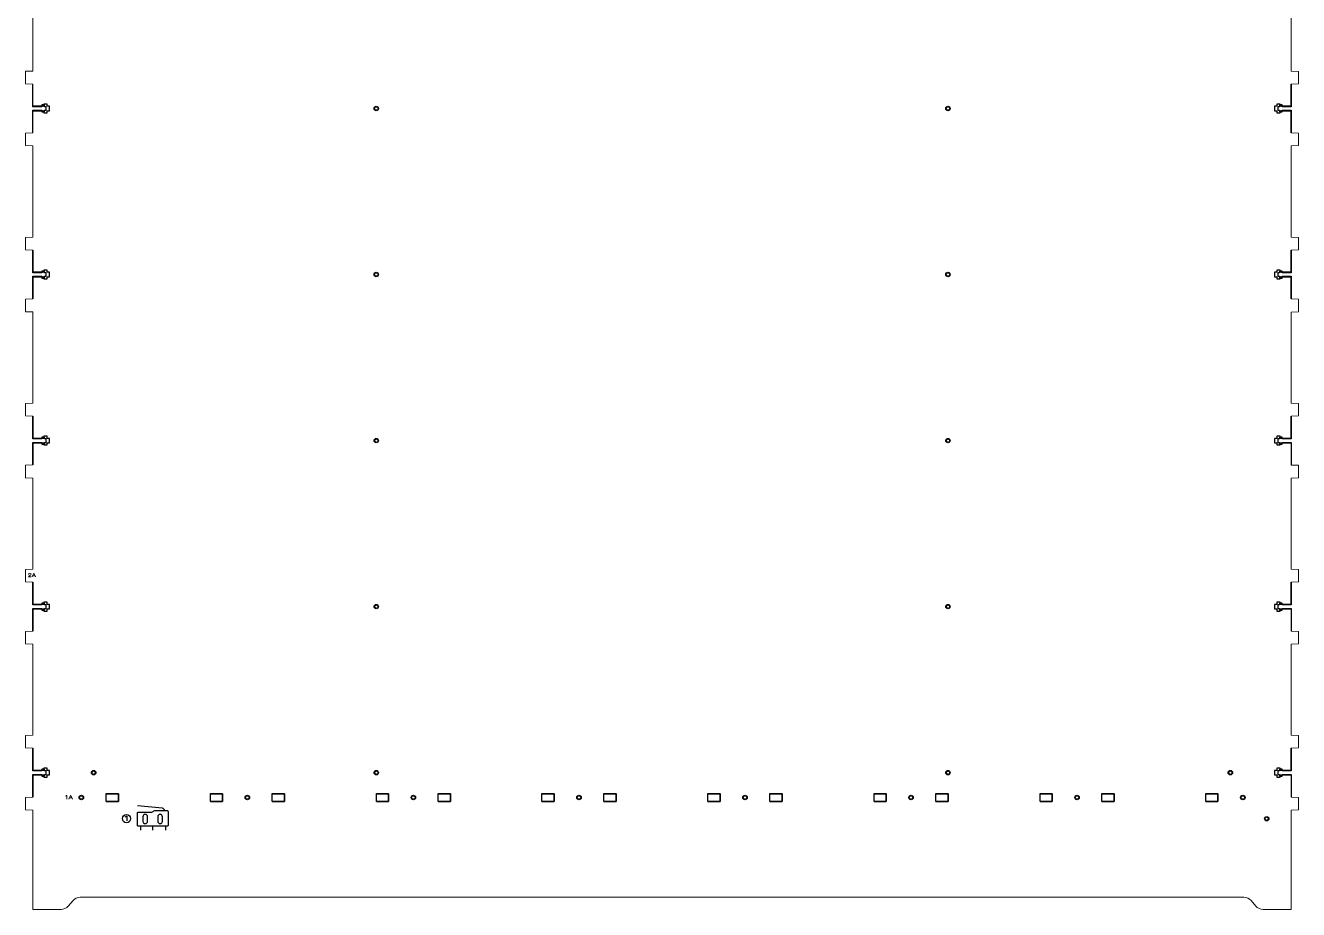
# Model space of a CAD drawing. Header units: millimetres. Extents: x 155 to 1469, y -147 to 996.
# Drawn here: x 155 to 978, y -147 to 425 of the extents above; entities that cross this region are included whole.
import ezdxf

# ---------------------------------------------------------------- set-up
doc = ezdxf.new("R2010")
doc.units = ezdxf.units.MM
for name, color, linetype, lineweight, true_color in [('Changed Parts', 3, 'Continuous', 25, 0x00ff00), ('New Back', 1, 'Continuous', 0, 0xff0000), ('New Back Text', 5, 'Continuous', 0, 0x0000ff), ('Origional Parts I have changed', 6, 'Continuous', 25, 0xff00ff)]:
    doc.layers.add(name, color=color, linetype=linetype, lineweight=lineweight, true_color=true_color)
doc.layers.add('CUTS', color=1, linetype='Continuous', true_color=0xff0000)
doc.layers.add('TEXT', color=5, linetype='Continuous', true_color=0x0000ff)

msp = doc.modelspace()

# ---------------------------------------------------------------- linework, layer by layer
at = {"layer": 'Changed Parts'}
for p, q in [((159.96, 372.3), (159.96, 386.66)), ((973.32, 372.3), (973.32, 386.64)), ((159.96, 355.09), (159.96, 369.43)), ((973.32, 355.07), (973.32, 369.43)), ((159.96, 279.32), (159.96, 264.96)), ((973.32, 264.96), (973.32, 279.3)), ((159.96, 262.09), (159.96, 247.75)), ((973.32, 247.73), (973.32, 262.09)), ((159.96, 171.98), (159.96, 157.62)), ((973.32, 157.62), (973.32, 171.96)), ((159.96, 154.75), (159.96, 140.41)), ((973.32, 154.75), (973.32, 140.39)), ((159.96, 64.64), (159.96, 50.28)), ((973.32, 50.28), (973.32, 64.62)), ((159.96, 47.41), (159.96, 33.07)), ((973.32, 47.41), (973.32, 33.05)), ((159.96, -42.7), (159.96, -57.06)), ((973.32, -57.06), (973.32, -42.72)), ((159.96, -59.93), (159.96, -74.27)), ((973.32, -59.93), (973.32, -74.29)), ((207.28, -77.15), (207.28, -71.95)), ((207.28, -71.95), (215.16, -71.95)), ((215.16, -77.15), (215.16, -71.95)), ((274.62, -77.15), (274.62, -71.95)), ((274.62, -71.95), (282.5, -71.95)), ((282.5, -77.15), (282.5, -71.95)), ((314.62, -77.15), (314.62, -71.95)), ((314.62, -71.95), (322.5, -71.95)), ((322.5, -77.15), (322.5, -71.95)), ((381.96, -77.15), (381.96, -71.95)), ((381.96, -71.95), (389.84, -71.95)), ((389.84, -77.15), (389.84, -71.95)), ((421.96, -77.15), (421.96, -71.95)), ((421.96, -71.95), (429.84, -71.95)), ((429.84, -77.15), (429.84, -71.95)), ((489.03, -77.15), (489.03, -71.95)), ((489.03, -71.95), (496.91, -71.95)), ((496.91, -77.15), (496.91, -71.95)), ((529.03, -77.15), (529.03, -71.95)), ((529.03, -71.95), (536.91, -71.95)), ((536.91, -77.15), (536.91, -71.95)), ((596.37, -77.15), (596.37, -71.95)), ((596.37, -71.95), (604.25, -71.95)), ((604.25, -77.15), (604.25, -71.95)), ((636.37, -77.15), (636.37, -71.95)), ((636.37, -71.95), (644.25, -71.95)), ((644.25, -77.15), (644.25, -71.95)), ((703.71, -77.15), (703.71, -71.95)), ((703.71, -71.95), (711.59, -71.95)), ((711.59, -77.15), (711.59, -71.95)), ((743.71, -77.15), (743.71, -71.95)), ((743.71, -71.95), (751.59, -71.95)), ((751.59, -77.15), (751.59, -71.95)), ((811.05, -77.15), (811.05, -71.95)), ((811.05, -71.95), (818.93, -71.95)), ((818.93, -77.15), (818.93, -71.95)), ((851.05, -77.15), (851.05, -71.95)), ((851.05, -71.95), (858.93, -71.95)), ((858.93, -77.15), (858.93, -71.95)), ((918.23, -77.15), (918.23, -71.95)), ((918.23, -71.95), (926.11, -71.95)), ((926.11, -77.15), (926.11, -71.95)), ((207.28, -77.15), (215.16, -77.15)), ((274.62, -77.15), (282.5, -77.15)), ((314.62, -77.15), (322.5, -77.15)), ((381.96, -77.15), (389.84, -77.15)), ((421.96, -77.15), (429.84, -77.15)), ((489.03, -77.15), (496.91, -77.15)), ((529.03, -77.15), (536.91, -77.15)), ((596.37, -77.15), (604.25, -77.15)), ((636.37, -77.15), (644.25, -77.15)), ((703.71, -77.15), (711.59, -77.15)), ((743.71, -77.15), (751.59, -77.15)), ((811.05, -77.15), (818.93, -77.15)), ((851.05, -77.15), (858.93, -77.15)), ((918.23, -77.15), (926.11, -77.15))]:
    msp.add_line(p, q, dxfattribs=at)
at = {"layer": 'Changed Parts', "color": 3, "true_color": 0x00ff00}
for p, q in [((166.98, 372.3), (159.96, 372.3)), ((169.18, 373.7), (166.98, 373.7)), ((166.98, 373.7), (166.98, 372.3)), ((169.18, 372.3), (169.18, 373.7)), ((170.62, 372.3), (169.18, 372.3)), ((170.62, 369.43), (170.62, 372.3)), ((964.1, 372.3), (962.66, 372.3)), ((962.66, 372.3), (962.66, 369.43)), ((966.3, 373.7), (964.1, 373.7)), ((964.1, 373.7), (964.1, 372.3)), ((966.3, 372.3), (966.3, 373.7)), ((973.32, 372.3), (966.3, 372.3)), ((159.96, 369.43), (166.98, 369.43)), ((166.98, 369.43), (166.98, 368.03)), ((166.98, 368.03), (169.18, 368.03)), ((169.18, 368.03), (169.18, 369.43)), ((169.18, 369.43), (170.62, 369.43)), ((962.66, 369.43), (964.1, 369.43)), ((964.1, 369.43), (964.1, 368.03)), ((964.1, 368.03), (966.3, 368.03)), ((966.3, 368.03), (966.3, 369.43)), ((966.3, 369.43), (973.32, 369.43)), ((166.98, 264.96), (159.96, 264.96)), ((169.18, 266.36), (166.98, 266.36)), ((166.98, 266.36), (166.98, 264.96)), ((169.18, 264.96), (169.18, 266.36)), ((170.62, 264.96), (169.18, 264.96)), ((170.62, 262.09), (170.62, 264.96)), ((964.1, 264.96), (962.66, 264.96)), ((962.66, 264.96), (962.66, 262.09)), ((966.3, 266.36), (964.1, 266.36)), ((964.1, 266.36), (964.1, 264.96)), ((966.3, 264.96), (966.3, 266.36)), ((973.32, 264.96), (966.3, 264.96)), ((159.96, 262.09), (166.98, 262.09)), ((166.98, 262.09), (166.98, 260.69)), ((166.98, 260.69), (169.18, 260.69)), ((169.18, 260.69), (169.18, 262.09)), ((169.18, 262.09), (170.62, 262.09)), ((962.66, 262.09), (964.1, 262.09)), ((964.1, 262.09), (964.1, 260.69)), ((964.1, 260.69), (966.3, 260.69)), ((966.3, 260.69), (966.3, 262.09)), ((966.3, 262.09), (973.32, 262.09)), ((166.98, 157.62), (159.96, 157.62)), ((169.18, 159.02), (166.98, 159.02)), ((166.98, 159.02), (166.98, 157.62)), ((169.18, 157.62), (169.18, 159.02)), ((170.62, 157.62), (169.18, 157.62)), ((170.62, 154.75), (170.62, 157.62)), ((964.1, 157.62), (962.66, 157.62)), ((962.66, 157.62), (962.66, 154.75)), ((964.1, 159.02), (964.1, 157.62)), ((966.3, 159.02), (964.1, 159.02)), ((966.3, 157.62), (966.3, 159.02)), ((973.32, 157.62), (966.3, 157.62)), ((159.96, 154.75), (166.98, 154.75)), ((166.98, 154.75), (166.98, 153.35)), ((166.98, 153.35), (169.18, 153.35)), ((169.18, 153.35), (169.18, 154.75)), ((169.18, 154.75), (170.62, 154.75)), ((962.66, 154.75), (964.1, 154.75)), ((964.1, 154.75), (964.1, 153.35)), ((964.1, 153.35), (966.3, 153.35)), ((966.3, 153.35), (966.3, 154.75)), ((966.3, 154.75), (973.32, 154.75)), ((166.98, 50.28), (159.96, 50.28)), ((169.18, 51.68), (166.98, 51.68)), ((166.98, 51.68), (166.98, 50.28)), ((169.18, 50.28), (169.18, 51.68)), ((170.62, 50.28), (169.18, 50.28)), ((170.62, 47.41), (170.62, 50.28)), ((964.1, 50.28), (962.66, 50.28)), ((962.66, 50.28), (962.66, 47.41)), ((966.3, 51.68), (964.1, 51.68)), ((964.1, 51.68), (964.1, 50.28)), ((966.3, 50.28), (966.3, 51.68)), ((973.32, 50.28), (966.3, 50.28)), ((159.96, 47.41), (166.98, 47.41)), ((166.98, 47.41), (166.98, 46.01)), ((166.98, 46.01), (169.18, 46.01)), ((169.18, 46.01), (169.18, 47.41)), ((169.18, 47.41), (170.62, 47.41)), ((962.66, 47.41), (964.1, 47.41)), ((964.1, 47.41), (964.1, 46.01)), ((964.1, 46.01), (966.3, 46.01)), ((966.3, 46.01), (966.3, 47.41)), ((966.3, 47.41), (973.32, 47.41)), ((166.98, -57.06), (159.96, -57.06)), ((169.18, -55.66), (166.98, -55.66)), ((166.98, -55.66), (166.98, -57.06)), ((169.18, -57.06), (169.18, -55.66)), ((170.62, -57.06), (169.18, -57.06)), ((170.62, -59.93), (170.62, -57.06)), ((964.1, -57.06), (962.66, -57.06)), ((962.66, -57.06), (962.66, -59.93)), ((966.3, -55.66), (964.1, -55.66)), ((964.1, -55.66), (964.1, -57.06)), ((966.3, -57.06), (966.3, -55.66)), ((973.32, -57.06), (966.3, -57.06)), ((159.96, -59.93), (166.98, -59.93)), ((166.98, -59.93), (166.98, -61.33)), ((166.98, -61.33), (169.18, -61.33)), ((169.18, -61.33), (169.18, -59.93)), ((169.18, -59.93), (170.62, -59.93)), ((962.66, -59.93), (964.1, -59.93)), ((964.1, -59.93), (964.1, -61.33)), ((964.1, -61.33), (966.3, -61.33)), ((966.3, -61.33), (966.3, -59.93)), ((966.3, -59.93), (973.32, -59.93))]:
    msp.add_line(p, q, dxfattribs=at)
for points in [[(380.49, 370.87), (380.49, 371.65), (381.13, 372.29), (381.91, 372.29)], [(381.91, 369.44), (381.13, 369.44), (380.49, 370.08), (380.49, 370.87)], [(381.91, 372.29), (382.7, 372.29), (383.34, 371.65), (383.34, 370.87)], [(383.34, 370.87), (383.34, 370.08), (382.7, 369.44), (381.91, 369.44)], [(750.1, 370.87), (750.1, 371.65), (750.74, 372.29), (751.53, 372.29)], [(751.53, 369.44), (750.74, 369.44), (750.1, 370.08), (750.1, 370.87)], [(751.53, 372.29), (752.31, 372.29), (752.95, 371.65), (752.95, 370.87)], [(752.95, 370.87), (752.95, 370.08), (752.31, 369.44), (751.53, 369.44)], [(380.49, 263.53), (380.49, 264.31), (381.13, 264.95), (381.91, 264.95)], [(381.91, 262.1), (381.13, 262.1), (380.49, 262.74), (380.49, 263.53)], [(381.91, 264.95), (382.7, 264.95), (383.34, 264.31), (383.34, 263.53)], [(383.34, 263.53), (383.34, 262.74), (382.7, 262.1), (381.91, 262.1)], [(750.1, 263.53), (750.1, 264.31), (750.74, 264.95), (751.53, 264.95)], [(751.53, 262.1), (750.74, 262.1), (750.1, 262.74), (750.1, 263.53)], [(751.53, 264.95), (752.31, 264.95), (752.95, 264.31), (752.95, 263.53)], [(752.95, 263.53), (752.95, 262.74), (752.31, 262.1), (751.53, 262.1)], [(380.49, 156.19), (380.49, 156.97), (381.13, 157.61), (381.91, 157.61)], [(381.91, 157.61), (382.7, 157.61), (383.34, 156.97), (383.34, 156.19)], [(750.1, 156.19), (750.1, 156.97), (750.74, 157.61), (751.53, 157.61)], [(751.53, 157.61), (752.31, 157.61), (752.95, 156.97), (752.95, 156.19)], [(381.91, 154.76), (381.13, 154.76), (380.49, 155.4), (380.49, 156.19)], [(383.34, 156.19), (383.34, 155.4), (382.7, 154.76), (381.91, 154.76)], [(751.53, 154.76), (750.74, 154.76), (750.1, 155.4), (750.1, 156.19)], [(752.95, 156.19), (752.95, 155.4), (752.31, 154.76), (751.53, 154.76)], [(380.49, 48.85), (380.49, 49.63), (381.13, 50.27), (381.91, 50.27)], [(381.91, 50.27), (382.7, 50.27), (383.34, 49.63), (383.34, 48.85)], [(750.1, 48.85), (750.1, 49.63), (750.74, 50.27), (751.53, 50.27)], [(751.53, 50.27), (752.31, 50.27), (752.95, 49.63), (752.95, 48.85)], [(381.91, 47.42), (381.13, 47.42), (380.49, 48.06), (380.49, 48.85)], [(383.34, 48.85), (383.34, 48.06), (382.7, 47.42), (381.91, 47.42)], [(751.53, 47.42), (750.74, 47.42), (750.1, 48.06), (750.1, 48.85)], [(752.95, 48.85), (752.95, 48.06), (752.31, 47.42), (751.53, 47.42)], [(197.77, -58.49), (197.77, -57.71), (198.41, -57.07), (199.2, -57.07)], [(199.2, -57.07), (199.98, -57.07), (200.62, -57.71), (200.62, -58.49)], [(380.49, -58.49), (380.49, -57.71), (381.13, -57.07), (381.91, -57.07)], [(381.91, -57.07), (382.7, -57.07), (383.34, -57.71), (383.34, -58.49)], [(750.1, -58.49), (750.1, -57.71), (750.74, -57.07), (751.53, -57.07)], [(751.53, -57.07), (752.31, -57.07), (752.95, -57.71), (752.95, -58.49)], [(932.66, -58.49), (932.66, -57.71), (933.3, -57.07), (934.09, -57.07)], [(934.09, -57.07), (934.88, -57.07), (935.51, -57.71), (935.51, -58.49)], [(199.2, -59.92), (198.41, -59.92), (197.77, -59.28), (197.77, -58.49)], [(200.62, -58.49), (200.62, -59.28), (199.98, -59.92), (199.2, -59.92)], [(381.91, -59.92), (381.13, -59.92), (380.49, -59.28), (380.49, -58.49)], [(383.34, -58.49), (383.34, -59.28), (382.7, -59.92), (381.91, -59.92)], [(751.53, -59.92), (750.74, -59.92), (750.1, -59.28), (750.1, -58.49)], [(752.95, -58.49), (752.95, -59.28), (752.31, -59.92), (751.53, -59.92)], [(934.09, -59.92), (933.3, -59.92), (932.66, -59.28), (932.66, -58.49)], [(935.51, -58.49), (935.51, -59.28), (934.88, -59.92), (934.09, -59.92)], [(189.79, -74.55), (189.79, -73.77), (190.43, -73.13), (191.22, -73.13)], [(191.22, -73.13), (192.01, -73.13), (192.64, -73.77), (192.64, -74.55)], [(297.13, -74.55), (297.13, -73.77), (297.77, -73.13), (298.56, -73.13)], [(298.56, -73.13), (299.35, -73.13), (299.98, -73.77), (299.98, -74.55)], [(404.47, -74.55), (404.47, -73.77), (405.11, -73.13), (405.9, -73.13)], [(405.9, -73.13), (406.69, -73.13), (407.32, -73.77), (407.32, -74.55)], [(511.55, -74.55), (511.55, -73.77), (512.18, -73.13), (512.97, -73.13)], [(512.97, -73.13), (513.76, -73.13), (514.4, -73.77), (514.4, -74.55)], [(618.89, -74.55), (618.89, -73.77), (619.52, -73.13), (620.31, -73.13)], [(620.31, -73.13), (621.1, -73.13), (621.74, -73.77), (621.74, -74.55)], [(726.23, -74.55), (726.23, -73.77), (726.86, -73.13), (727.65, -73.13)], [(727.65, -73.13), (728.44, -73.13), (729.08, -73.77), (729.08, -74.55)], [(833.57, -74.55), (833.57, -73.77), (834.2, -73.13), (834.99, -73.13)], [(834.99, -73.13), (835.78, -73.13), (836.42, -73.77), (836.42, -74.55)], [(940.74, -74.55), (940.74, -73.77), (941.38, -73.13), (942.17, -73.13)], [(942.17, -73.13), (942.95, -73.13), (943.59, -73.77), (943.59, -74.55)], [(191.22, -75.98), (190.43, -75.98), (189.79, -75.34), (189.79, -74.55)], [(192.64, -74.55), (192.64, -75.34), (192.01, -75.98), (191.22, -75.98)], [(298.56, -75.98), (297.77, -75.98), (297.13, -75.34), (297.13, -74.55)], [(299.98, -74.55), (299.98, -75.34), (299.35, -75.98), (298.56, -75.98)], [(405.9, -75.98), (405.11, -75.98), (404.47, -75.34), (404.47, -74.55)], [(407.32, -74.55), (407.32, -75.34), (406.69, -75.98), (405.9, -75.98)], [(512.97, -75.98), (512.18, -75.98), (511.55, -75.34), (511.55, -74.55)], [(514.4, -74.55), (514.4, -75.34), (513.76, -75.98), (512.97, -75.98)], [(620.31, -75.98), (619.52, -75.98), (618.89, -75.34), (618.89, -74.55)], [(621.74, -74.55), (621.74, -75.34), (621.1, -75.98), (620.31, -75.98)], [(727.65, -75.98), (726.86, -75.98), (726.23, -75.34), (726.23, -74.55)], [(729.08, -74.55), (729.08, -75.34), (728.44, -75.98), (727.65, -75.98)], [(834.99, -75.98), (834.2, -75.98), (833.57, -75.34), (833.57, -74.55)], [(836.42, -74.55), (836.42, -75.34), (835.78, -75.98), (834.99, -75.98)], [(942.17, -75.98), (941.38, -75.98), (940.74, -75.34), (940.74, -74.55)], [(943.59, -74.55), (943.59, -75.34), (942.95, -75.98), (942.17, -75.98)], [(956.2, -88.26), (956.2, -87.47), (956.83, -86.83), (957.62, -86.83)], [(957.62, -89.68), (956.83, -89.68), (956.2, -89.04), (956.2, -88.26)], [(957.62, -86.83), (958.41, -86.83), (959.04, -87.47), (959.04, -88.26)], [(959.04, -88.26), (959.04, -89.04), (958.41, -89.68), (957.62, -89.68)]]:
    msp.add_open_spline(points, degree=3, dxfattribs=at)
at = {"layer": 'CUTS', "color": 1, "true_color": 0xff0000}
for points in [[(231.05, -86.95), (231.05, -89.95)], [(234.05, -89.95), (234.05, -86.95), (234.05, -86.95)], [(240.65, -86.95), (240.65, -89.95)], [(243.65, -89.95), (243.65, -86.95), (243.65, -86.95)]]:
    msp.add_lwpolyline(points, dxfattribs=at)
for points in [[(232.55, -85.45), (231.72, -85.45), (231.05, -86.13), (231.05, -86.95)], [(231.05, -89.95), (231.05, -90.78), (231.72, -91.45), (232.55, -91.45)], [(234.05, -86.95), (234.05, -86.13), (233.38, -85.45), (232.55, -85.45)], [(232.55, -91.45), (233.38, -91.45), (234.05, -90.78), (234.05, -89.95)], [(242.15, -85.45), (241.32, -85.45), (240.65, -86.13), (240.65, -86.95)], [(240.65, -89.95), (240.65, -90.78), (241.32, -91.45), (242.15, -91.45)], [(243.65, -86.95), (243.65, -86.13), (242.98, -85.45), (242.15, -85.45)], [(242.15, -91.45), (242.98, -91.45), (243.65, -90.78), (243.65, -89.95)]]:
    msp.add_open_spline(points, degree=3, dxfattribs=at)
at = {"layer": 'New Back', "color": 1, "true_color": 0xff0000}
for p, q in [((159.96, 395.09), (159.96, 453.99)), ((973.32, 453.98), (973.32, 395.08)), ((155.09, 394.89), (159.96, 395.09)), ((155.09, 386.86), (155.09, 394.89)), ((159.96, 386.66), (155.09, 386.86)), ((973.32, 395.08), (978.19, 394.88)), ((978.19, 394.88), (978.19, 386.84)), ((978.19, 386.84), (973.32, 386.64)), ((155.09, 354.89), (159.96, 355.09)), ((155.09, 346.85), (155.09, 354.89)), ((973.32, 355.07), (978.19, 354.87)), ((978.19, 354.87), (978.19, 346.84)), ((159.96, 346.65), (155.09, 346.85)), ((159.96, 287.75), (159.96, 346.65)), ((978.19, 346.84), (973.32, 346.64)), ((973.32, 346.64), (973.32, 287.74)), ((155.09, 287.55), (159.96, 287.75)), ((155.09, 279.52), (155.09, 287.55)), ((973.32, 287.74), (978.19, 287.54)), ((978.19, 287.54), (978.19, 279.5)), ((159.96, 279.32), (155.09, 279.52)), ((978.19, 279.5), (973.32, 279.3)), ((155.09, 247.55), (159.96, 247.75)), ((155.09, 239.51), (155.09, 247.55)), ((973.32, 247.73), (978.19, 247.53)), ((978.19, 247.53), (978.19, 239.5)), ((159.96, 239.31), (155.09, 239.51)), ((159.96, 180.41), (159.96, 239.31)), ((978.19, 239.5), (973.32, 239.3)), ((973.32, 239.3), (973.32, 180.4)), ((155.09, 180.21), (159.96, 180.41)), ((155.09, 172.18), (155.09, 180.21)), ((973.32, 180.4), (978.19, 180.2)), ((978.19, 180.2), (978.19, 172.16)), ((159.96, 171.98), (155.09, 172.18)), ((978.19, 172.16), (973.32, 171.96)), ((155.09, 140.21), (159.96, 140.41)), ((155.09, 132.17), (155.09, 140.21)), ((973.32, 140.39), (978.19, 140.19)), ((978.19, 140.19), (978.19, 132.16)), ((159.96, 131.97), (155.09, 132.17)), ((159.96, 73.07), (159.96, 131.97)), ((978.19, 132.16), (973.32, 131.96)), ((973.32, 131.96), (973.32, 73.06)), ((155.09, 72.87), (159.96, 73.07)), ((155.09, 64.84), (155.09, 72.87)), ((973.32, 73.06), (978.19, 72.86)), ((978.19, 72.86), (978.19, 64.82)), ((159.96, 64.64), (155.09, 64.84)), ((978.19, 64.82), (973.32, 64.62)), ((155.09, 32.87), (159.96, 33.07)), ((973.32, 33.05), (978.19, 32.85)), ((155.09, 24.83), (155.09, 32.87)), ((159.96, 24.63), (155.09, 24.83)), ((978.19, 24.82), (973.32, 24.62)), ((978.19, 32.85), (978.19, 24.82)), ((159.96, -34.27), (159.96, 24.63)), ((973.32, 24.62), (973.32, -34.28)), ((155.09, -34.47), (159.96, -34.27)), ((155.09, -42.5), (155.09, -34.47)), ((973.32, -34.28), (978.19, -34.48)), ((978.19, -34.48), (978.19, -42.52)), ((159.96, -42.7), (155.09, -42.5)), ((978.19, -42.52), (973.32, -42.72)), ((155.09, -74.47), (159.96, -74.27)), ((155.09, -82.51), (155.09, -74.47)), ((973.32, -74.29), (978.19, -74.49)), ((978.19, -74.49), (978.19, -82.52)), ((159.96, -82.71), (155.09, -82.51)), ((159.96, -82.71), (159.96, -122.05)), ((978.19, -82.52), (973.32, -82.72)), ((973.32, -82.72), (973.32, -122.05)), ((159.96, -122.05), (159.96, -146.97)), ((973.32, -146.97), (973.32, -122.05)), ((190.48, -138.97), (942.84, -138.97)), ((159.96, -146.97), (178.09, -146.97))]:
    msp.add_line(p, q, dxfattribs=at)
for points in [[(190.48, -138.97), (390.51, -138.97)], [(742.81, -138.97), (942.84, -138.97)], [(182.74, -144.8), (185.83, -141.13)], [(947.49, -141.13), (950.58, -144.8)], [(955.23, -146.97), (973.32, -146.97), (973.32, -146.97)]]:
    msp.add_lwpolyline(points, dxfattribs=at)
for points in [[(185.83, -141.13), (186.83, -139.94), (188.93, -138.97), (190.48, -138.97)], [(942.84, -138.97), (944.39, -138.97), (946.49, -139.94), (947.49, -141.13)], [(178.09, -146.97), (179.65, -146.97), (181.74, -145.99), (182.74, -144.8)], [(950.58, -144.8), (951.58, -145.99), (953.67, -146.97), (955.23, -146.97)]]:
    msp.add_open_spline(points, degree=3, dxfattribs=at)
at = {"layer": 'New Back Text', "color": 5, "true_color": 0x0000ff}
for points in [[(157.02, 68.11), (158.79, 68.11)], [(158.22, 69.15), (157.64, 68.86)], [(159.38, 68.03), (160.49, 70.44), (160.57, 70.44), (161.68, 68.03)], [(161.32, 68.83), (159.74, 68.83)], [(181.72, -73.23), (181.81, -73.23), (181.81, -75.61)], [(183.19, -75.63), (184.3, -73.22), (184.39, -73.22), (185.5, -75.63)], [(185.13, -74.83), (183.55, -74.83)]]:
    msp.add_lwpolyline(points, dxfattribs=at)
for points in [[(157.64, 68.86), (157.2, 68.6), (157.02, 68.46), (157.02, 68.11)], [(157.07, 69.7), (157.07, 69.96), (157.07, 70.54), (157.91, 70.54)], [(157.91, 70.54), (158.58, 70.54), (158.72, 70.1), (158.72, 69.87)], [(158.72, 69.87), (158.72, 69.53), (158.51, 69.33), (158.22, 69.15)], [(180.97, -73.68), (181.34, -73.59), (181.58, -73.4), (181.72, -73.23)]]:
    msp.add_open_spline(points, degree=3, dxfattribs=at)
at = {"layer": 'Origional Parts I have changed', "color": 6, "true_color": 0xff00ff}
for p, q in [((159.96, 372.01), (159.96, 386.66)), ((973.32, 386.64), (973.32, 372.01)), ((165.58, 372.01), (159.96, 372.01)), ((167.34, 373.13), (165.58, 373.13)), ((165.58, 373.13), (165.58, 372.01)), ((167.34, 372.01), (167.34, 373.13)), ((168.49, 372.01), (167.34, 372.01)), ((168.49, 369.72), (168.49, 372.01)), ((965.95, 372.01), (964.79, 372.01)), ((964.79, 372.01), (964.79, 369.72)), ((967.71, 373.13), (965.95, 373.13)), ((965.95, 373.13), (965.95, 372.01)), ((967.71, 372.01), (967.71, 373.13)), ((973.32, 372.01), (967.71, 372.01)), ((159.96, 355.09), (159.96, 369.72)), ((159.96, 369.72), (165.58, 369.72)), ((165.58, 369.72), (165.58, 368.6)), ((165.58, 368.6), (167.34, 368.6)), ((167.34, 368.6), (167.34, 369.72)), ((167.34, 369.72), (168.49, 369.72)), ((964.79, 369.72), (965.95, 369.72)), ((965.95, 369.72), (965.95, 368.6)), ((965.95, 368.6), (967.71, 368.6)), ((967.71, 368.6), (967.71, 369.72)), ((967.71, 369.72), (973.32, 369.72)), ((973.32, 369.72), (973.32, 355.07)), ((159.96, 264.67), (159.96, 279.32)), ((973.32, 279.3), (973.32, 264.67)), ((165.58, 264.67), (159.96, 264.67)), ((167.34, 265.79), (165.58, 265.79)), ((165.58, 265.79), (165.58, 264.67)), ((167.34, 264.67), (167.34, 265.79)), ((168.49, 264.67), (167.34, 264.67)), ((168.49, 262.38), (168.49, 264.67)), ((965.95, 264.67), (964.79, 264.67)), ((964.79, 264.67), (964.79, 262.38)), ((967.71, 265.79), (965.95, 265.79)), ((965.95, 265.79), (965.95, 264.67)), ((967.71, 264.67), (967.71, 265.79)), ((973.32, 264.67), (967.71, 264.67)), ((159.96, 247.75), (159.96, 262.38)), ((159.96, 262.38), (165.58, 262.38)), ((165.58, 262.38), (165.58, 261.26)), ((165.58, 261.26), (167.34, 261.26)), ((167.34, 261.26), (167.34, 262.38)), ((167.34, 262.38), (168.49, 262.38)), ((964.79, 262.38), (965.95, 262.38)), ((965.95, 262.38), (965.95, 261.26)), ((965.95, 261.26), (967.71, 261.26)), ((967.71, 261.26), (967.71, 262.38)), ((967.71, 262.38), (973.32, 262.38)), ((973.32, 262.38), (973.32, 247.73)), ((159.96, 157.33), (159.96, 171.98)), ((973.32, 171.96), (973.32, 157.33)), ((165.58, 157.33), (159.96, 157.33)), ((167.34, 158.45), (165.58, 158.45)), ((165.58, 158.45), (165.58, 157.33)), ((167.34, 157.33), (167.34, 158.45)), ((168.49, 157.33), (167.34, 157.33)), ((168.49, 155.04), (168.49, 157.33)), ((965.95, 157.33), (964.79, 157.33)), ((964.79, 157.33), (964.79, 155.04)), ((967.71, 158.45), (965.95, 158.45)), ((965.95, 158.45), (965.95, 157.33)), ((967.71, 157.33), (967.71, 158.45)), ((973.32, 157.33), (967.71, 157.33)), ((159.96, 140.41), (159.96, 155.04)), ((159.96, 155.04), (165.58, 155.04)), ((165.58, 155.04), (165.58, 153.92)), ((165.58, 153.92), (167.34, 153.92)), ((167.34, 153.92), (167.34, 155.04)), ((167.34, 155.04), (168.49, 155.04)), ((964.79, 155.04), (965.95, 155.04)), ((965.95, 155.04), (965.95, 153.92)), ((965.95, 153.92), (967.71, 153.92)), ((967.71, 153.92), (967.71, 155.04)), ((967.71, 155.04), (973.32, 155.04)), ((973.32, 155.04), (973.32, 140.39)), ((159.96, 49.99), (159.96, 64.64)), ((973.32, 64.62), (973.32, 49.99)), ((165.58, 49.99), (159.96, 49.99)), ((167.34, 51.11), (165.58, 51.11)), ((165.58, 51.11), (165.58, 49.99)), ((167.34, 49.99), (167.34, 51.11)), ((168.49, 49.99), (167.34, 49.99)), ((168.49, 47.7), (168.49, 49.99)), ((965.95, 49.99), (964.79, 49.99)), ((964.79, 49.99), (964.79, 47.7)), ((967.71, 51.11), (965.95, 51.11)), ((965.95, 51.11), (965.95, 49.99)), ((967.71, 49.99), (967.71, 51.11)), ((973.32, 49.99), (967.71, 49.99)), ((159.96, 33.07), (159.96, 47.7)), ((159.96, 47.7), (165.58, 47.7)), ((165.58, 47.7), (165.58, 46.58)), ((165.58, 46.58), (167.34, 46.58)), ((167.34, 46.58), (167.34, 47.7)), ((167.34, 47.7), (168.49, 47.7)), ((964.79, 47.7), (965.95, 47.7)), ((965.95, 47.7), (965.95, 46.58)), ((965.95, 46.58), (967.71, 46.58)), ((967.71, 46.58), (967.71, 47.7)), ((967.71, 47.7), (973.32, 47.7)), ((973.32, 47.7), (973.32, 33.05)), ((159.96, -57.35), (159.96, -42.7)), ((973.32, -42.72), (973.32, -57.35)), ((165.58, -57.35), (159.96, -57.35)), ((167.34, -56.23), (165.58, -56.23)), ((165.58, -56.23), (165.58, -57.35)), ((167.34, -57.35), (167.34, -56.23)), ((168.49, -57.35), (167.34, -57.35)), ((168.49, -59.64), (168.49, -57.35)), ((965.95, -57.35), (964.79, -57.35)), ((964.79, -57.35), (964.79, -59.64)), ((967.71, -56.23), (965.95, -56.23)), ((965.95, -56.23), (965.95, -57.35)), ((967.71, -57.35), (967.71, -56.23)), ((973.32, -57.35), (967.71, -57.35)), ((159.96, -74.27), (159.96, -59.64)), ((159.96, -59.64), (165.58, -59.64)), ((165.58, -59.64), (165.58, -60.76)), ((165.58, -60.76), (167.34, -60.76)), ((167.34, -60.76), (167.34, -59.64)), ((167.34, -59.64), (168.49, -59.64)), ((964.79, -59.64), (965.95, -59.64)), ((965.95, -59.64), (965.95, -60.76)), ((965.95, -60.76), (967.71, -60.76)), ((967.71, -60.76), (967.71, -59.64)), ((967.71, -59.64), (973.32, -59.64)), ((973.32, -59.64), (973.32, -74.29))]:
    msp.add_line(p, q, dxfattribs=at)
for points in [[(207.28, -72.07), (215.16, -72.07), (215.16, -77.03), (207.28, -77.03), (207.28, -72.07), (207.28, -72.07)], [(274.62, -72.07), (282.5, -72.07), (282.5, -77.03), (274.62, -77.03), (274.62, -72.07), (274.62, -72.07)], [(314.62, -72.07), (322.5, -72.07), (322.5, -77.03), (314.62, -77.03), (314.62, -72.07), (314.62, -72.07)], [(381.96, -72.07), (389.84, -72.07), (389.84, -77.03), (381.96, -77.03), (381.96, -72.07), (381.96, -72.07)], [(421.96, -72.07), (429.84, -72.07), (429.84, -77.03), (421.96, -77.03), (421.96, -72.07), (421.96, -72.07)], [(489.03, -72.07), (496.91, -72.07), (496.91, -77.03), (489.03, -77.03), (489.03, -72.07), (489.03, -72.07)], [(529.03, -72.07), (536.91, -72.07), (536.91, -77.03), (529.03, -77.03), (529.03, -72.07), (529.03, -72.07)], [(596.37, -72.07), (604.25, -72.07), (604.25, -77.03), (596.37, -77.03), (596.37, -72.07), (596.37, -72.07)], [(636.37, -72.07), (644.25, -72.07), (644.25, -77.03), (636.37, -77.03), (636.37, -72.07), (636.37, -72.07)], [(703.71, -72.07), (711.59, -72.07), (711.59, -77.03), (703.71, -77.03), (703.71, -72.07), (703.71, -72.07)], [(743.71, -72.07), (751.59, -72.07), (751.59, -77.03), (743.71, -77.03), (743.71, -72.07), (743.71, -72.07)], [(811.05, -72.07), (818.93, -72.07), (818.93, -77.03), (811.05, -77.03), (811.05, -72.07), (811.05, -72.07)], [(851.05, -72.07), (858.93, -72.07), (858.93, -77.03), (851.05, -77.03), (851.05, -72.07), (851.05, -72.07)], [(918.23, -72.07), (926.11, -72.07), (926.11, -77.03), (918.23, -77.03), (918.23, -72.07), (918.23, -72.07)]]:
    msp.add_lwpolyline(points, dxfattribs=at)
for points in [[(380.77, 370.87), (380.77, 371.49), (381.28, 372), (381.91, 372)], [(381.91, 369.73), (381.28, 369.73), (380.77, 370.24), (380.77, 370.87)], [(381.91, 372), (382.54, 372), (383.05, 371.49), (383.05, 370.87)], [(383.05, 370.87), (383.05, 370.24), (382.54, 369.73), (381.91, 369.73)], [(750.39, 370.87), (750.39, 371.49), (750.9, 372), (751.53, 372)], [(751.53, 369.73), (750.9, 369.73), (750.39, 370.24), (750.39, 370.87)], [(751.53, 372), (752.16, 372), (752.67, 371.49), (752.67, 370.87)], [(752.67, 370.87), (752.67, 370.24), (752.16, 369.73), (751.53, 369.73)], [(380.77, 263.53), (380.77, 264.15), (381.28, 264.66), (381.91, 264.66)], [(381.91, 262.39), (381.28, 262.39), (380.77, 262.9), (380.77, 263.53)], [(381.91, 264.66), (382.54, 264.66), (383.05, 264.15), (383.05, 263.53)], [(383.05, 263.53), (383.05, 262.9), (382.54, 262.39), (381.91, 262.39)], [(750.39, 263.53), (750.39, 264.15), (750.9, 264.66), (751.53, 264.66)], [(751.53, 262.39), (750.9, 262.39), (750.39, 262.9), (750.39, 263.53)], [(751.53, 264.66), (752.16, 264.66), (752.67, 264.15), (752.67, 263.53)], [(752.67, 263.53), (752.67, 262.9), (752.16, 262.39), (751.53, 262.39)], [(380.77, 156.19), (380.77, 156.81), (381.28, 157.32), (381.91, 157.32)], [(381.91, 157.32), (382.54, 157.32), (383.05, 156.81), (383.05, 156.19)], [(750.39, 156.19), (750.39, 156.81), (750.9, 157.32), (751.53, 157.32)], [(751.53, 157.32), (752.16, 157.32), (752.67, 156.81), (752.67, 156.19)], [(381.91, 155.05), (381.28, 155.05), (380.77, 155.56), (380.77, 156.19)], [(383.05, 156.19), (383.05, 155.56), (382.54, 155.05), (381.91, 155.05)], [(751.53, 155.05), (750.9, 155.05), (750.39, 155.56), (750.39, 156.19)], [(752.67, 156.19), (752.67, 155.56), (752.16, 155.05), (751.53, 155.05)], [(380.77, 48.85), (380.77, 49.47), (381.28, 49.98), (381.91, 49.98)], [(381.91, 49.98), (382.54, 49.98), (383.05, 49.47), (383.05, 48.85)], [(750.39, 48.85), (750.39, 49.47), (750.9, 49.98), (751.53, 49.98)], [(751.53, 49.98), (752.16, 49.98), (752.67, 49.47), (752.67, 48.85)], [(381.91, 47.71), (381.28, 47.71), (380.77, 48.22), (380.77, 48.85)], [(383.05, 48.85), (383.05, 48.22), (382.54, 47.71), (381.91, 47.71)], [(751.53, 47.71), (750.9, 47.71), (750.39, 48.22), (750.39, 48.85)], [(752.67, 48.85), (752.67, 48.22), (752.16, 47.71), (751.53, 47.71)], [(198.06, -58.49), (198.06, -57.87), (198.57, -57.36), (199.2, -57.36)], [(199.2, -57.36), (199.83, -57.36), (200.34, -57.87), (200.34, -58.49)], [(380.77, -58.49), (380.77, -57.87), (381.28, -57.36), (381.91, -57.36)], [(381.91, -57.36), (382.54, -57.36), (383.05, -57.87), (383.05, -58.49)], [(750.39, -58.49), (750.39, -57.87), (750.9, -57.36), (751.53, -57.36)], [(751.53, -57.36), (752.16, -57.36), (752.67, -57.87), (752.67, -58.49)], [(932.95, -58.49), (932.95, -57.87), (933.46, -57.36), (934.09, -57.36)], [(934.09, -57.36), (934.72, -57.36), (935.23, -57.87), (935.23, -58.49)], [(199.2, -59.63), (198.57, -59.63), (198.06, -59.12), (198.06, -58.49)], [(200.34, -58.49), (200.34, -59.12), (199.83, -59.63), (199.2, -59.63)], [(381.91, -59.63), (381.28, -59.63), (380.77, -59.12), (380.77, -58.49)], [(383.05, -58.49), (383.05, -59.12), (382.54, -59.63), (381.91, -59.63)], [(751.53, -59.63), (750.9, -59.63), (750.39, -59.12), (750.39, -58.49)], [(752.67, -58.49), (752.67, -59.12), (752.16, -59.63), (751.53, -59.63)], [(934.09, -59.63), (933.46, -59.63), (932.95, -59.12), (932.95, -58.49)], [(935.23, -58.49), (935.23, -59.12), (934.72, -59.63), (934.09, -59.63)], [(190.08, -74.55), (190.08, -73.93), (190.59, -73.42), (191.22, -73.42)], [(191.22, -73.42), (191.85, -73.42), (192.36, -73.93), (192.36, -74.55)], [(297.42, -74.55), (297.42, -73.93), (297.93, -73.42), (298.56, -73.42)], [(298.56, -73.42), (299.19, -73.42), (299.7, -73.93), (299.7, -74.55)], [(404.76, -74.55), (404.76, -73.93), (405.27, -73.42), (405.9, -73.42)], [(405.9, -73.42), (406.53, -73.42), (407.04, -73.93), (407.04, -74.55)], [(511.83, -74.55), (511.83, -73.93), (512.34, -73.42), (512.97, -73.42)], [(512.97, -73.42), (513.6, -73.42), (514.11, -73.93), (514.11, -74.55)], [(619.17, -74.55), (619.17, -73.93), (619.68, -73.42), (620.31, -73.42)], [(620.31, -73.42), (620.94, -73.42), (621.45, -73.93), (621.45, -74.55)], [(726.51, -74.55), (726.51, -73.93), (727.02, -73.42), (727.65, -73.42)], [(727.65, -73.42), (728.28, -73.42), (728.79, -73.93), (728.79, -74.55)], [(833.85, -74.55), (833.85, -73.93), (834.36, -73.42), (834.99, -73.42)], [(834.99, -73.42), (835.62, -73.42), (836.13, -73.93), (836.13, -74.55)], [(941.03, -74.55), (941.03, -73.93), (941.54, -73.42), (942.17, -73.42)], [(942.17, -73.42), (942.8, -73.42), (943.31, -73.93), (943.31, -74.55)], [(191.22, -75.69), (190.59, -75.69), (190.08, -75.18), (190.08, -74.55)], [(192.36, -74.55), (192.36, -75.18), (191.85, -75.69), (191.22, -75.69)], [(298.56, -75.69), (297.93, -75.69), (297.42, -75.18), (297.42, -74.55)], [(299.7, -74.55), (299.7, -75.18), (299.19, -75.69), (298.56, -75.69)], [(405.9, -75.69), (405.27, -75.69), (404.76, -75.18), (404.76, -74.55)], [(407.04, -74.55), (407.04, -75.18), (406.53, -75.69), (405.9, -75.69)], [(512.97, -75.69), (512.34, -75.69), (511.83, -75.18), (511.83, -74.55)], [(514.11, -74.55), (514.11, -75.18), (513.6, -75.69), (512.97, -75.69)], [(620.31, -75.69), (619.68, -75.69), (619.17, -75.18), (619.17, -74.55)], [(621.45, -74.55), (621.45, -75.18), (620.94, -75.69), (620.31, -75.69)], [(727.65, -75.69), (727.02, -75.69), (726.51, -75.18), (726.51, -74.55)], [(728.79, -74.55), (728.79, -75.18), (728.28, -75.69), (727.65, -75.69)], [(834.99, -75.69), (834.36, -75.69), (833.85, -75.18), (833.85, -74.55)], [(836.13, -74.55), (836.13, -75.18), (835.62, -75.69), (834.99, -75.69)], [(942.17, -75.69), (941.54, -75.69), (941.03, -75.18), (941.03, -74.55)], [(943.31, -74.55), (943.31, -75.18), (942.8, -75.69), (942.17, -75.69)], [(956.48, -88.26), (956.48, -87.63), (956.99, -87.12), (957.62, -87.12)], [(957.62, -89.4), (956.99, -89.4), (956.48, -88.88), (956.48, -88.26)], [(957.62, -87.12), (958.25, -87.12), (958.76, -87.63), (958.76, -88.26)], [(958.76, -88.26), (958.76, -88.88), (958.25, -89.4), (957.62, -89.4)]]:
    msp.add_open_spline(points, degree=3, dxfattribs=at)
at = {"layer": 'TEXT', "color": 5, "true_color": 0x0000ff}
for points in [[(243.65, -81.5), (227.46, -79.97)], [(220.43, -86.58), (220.54, -86.58), (220.54, -89.56)], [(227.46, -92.54), (227.46, -84.58), (227.46, -84.58)], [(228.02, -84.01), (236.84, -84.01)], [(237.73, -83.55), (237.76, -83.5)], [(238.65, -83.03), (246.82, -83.03)], [(247.39, -83.6), (247.39, -92.54)], [(246.82, -93.11), (228.02, -93.11)], [(229.46, -93.11), (229.46, -95.72)], [(237.13, -93.11), (237.13, -95.72)], [(245.69, -93.11), (245.69, -95.72)]]:
    msp.add_lwpolyline(points, dxfattribs=at)
for points in [[(244.94, -82.99), (245.02, -82.2), (244.44, -81.58), (243.65, -81.5)], [(217.79, -88.17), (217.79, -86.7), (218.98, -85.51), (220.44, -85.51)], [(220.44, -90.83), (218.98, -90.83), (217.79, -89.64), (217.79, -88.17)], [(219.49, -87.14), (219.95, -87.03), (220.26, -86.79), (220.43, -86.58)], [(220.44, -85.51), (221.91, -85.51), (223.1, -86.7), (223.1, -88.17)], [(223.1, -88.17), (223.1, -89.64), (221.91, -90.83), (220.44, -90.83)], [(227.46, -84.58), (227.46, -84.26), (227.71, -84.01), (228.02, -84.01)], [(236.84, -84.01), (237.15, -84.01), (237.55, -83.8), (237.73, -83.55)], [(237.76, -83.5), (237.94, -83.24), (238.34, -83.03), (238.65, -83.03)], [(246.82, -83.03), (247.13, -83.03), (247.39, -83.29), (247.39, -83.6)], [(228.02, -93.11), (227.71, -93.11), (227.46, -92.86), (227.46, -92.54)], [(247.39, -92.54), (247.39, -92.86), (247.13, -93.11), (246.82, -93.11)]]:
    msp.add_open_spline(points, degree=3, dxfattribs=at)

doc.saveas('drawing.dxf')
